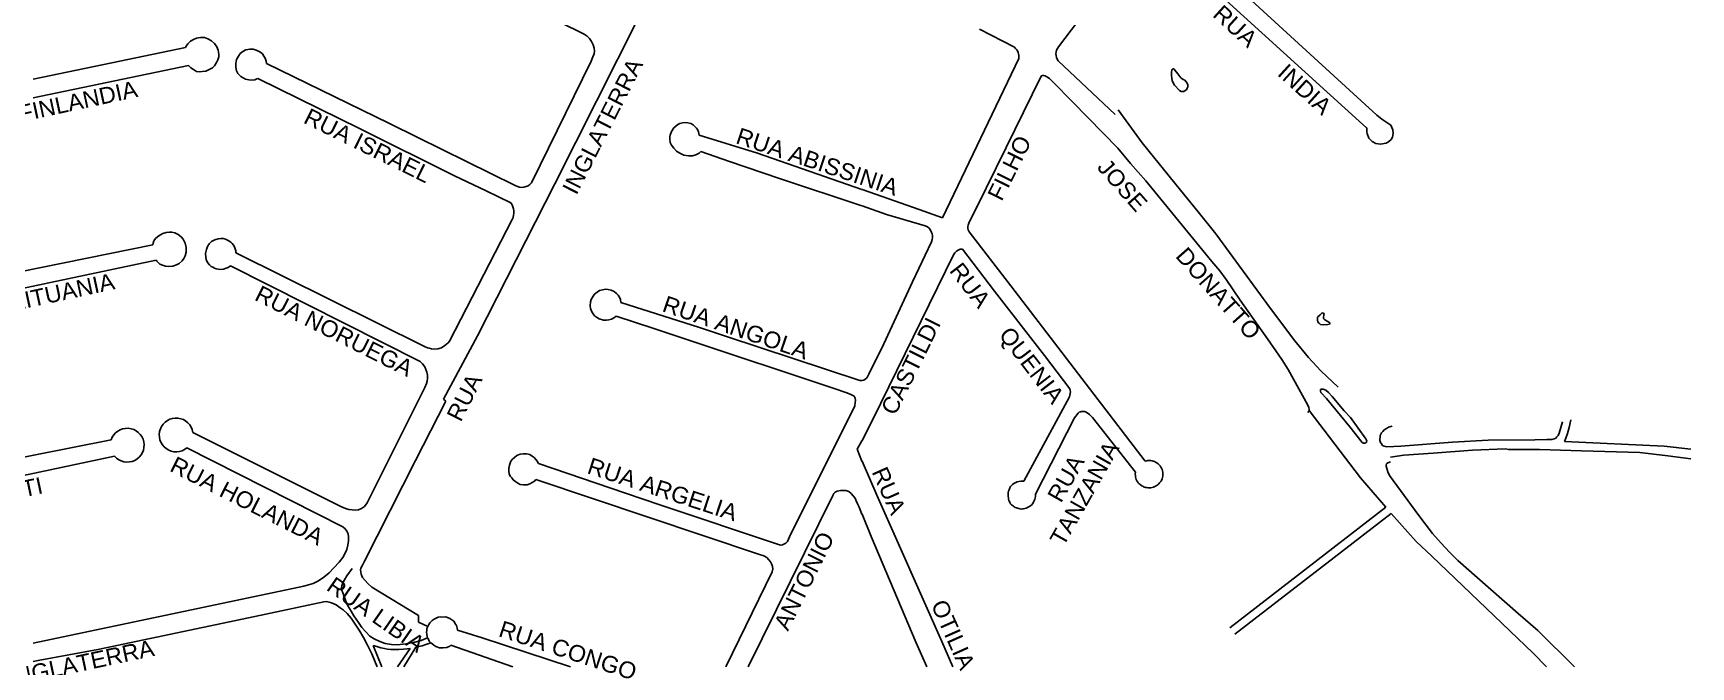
# Model space of a CAD drawing. Header units: millimetres. Extents: x 583 to 26013, y 350 to 21391.
# Drawn here: x 15091 to 16091, y 14884 to 15266 of the extents above; entities that cross this region are included whole.
import ezdxf

# ---------------------------------------------------------------- set-up
doc = ezdxf.new("R2010")
doc.units = ezdxf.units.MM
for name, color, linetype in [('105-QUADRAS_ESTRADAS', 80, 'Continuous'), ('110-CERCA_DE_ARAME', 10, 'Continuous'), ('145-', 130, 'Continuous')]:
    doc.layers.add(name, color=color, linetype=linetype)
doc.styles.add('EU', font='arial.ttf', dxfattribs={"height": 10})

msp = doc.modelspace()

# ---------------------------------------------------------------- linework, layer by layer
at = {"color": 0, "linetype": 'Continuous'}
for p, q in [((15907.10688, 14980.23974), (15812.92829, 14907.55656)), ((15910.42332, 14976.48336), (15815.98313, 14903.59829))]:
    msp.add_line(p, q, dxfattribs=at)
at = {"layer": '105-QUADRAS_ESTRADAS', "color": 0, "linetype": 'Continuous'}
for p, q in [((15901.68942, 15216.76124), (15780.22138, 15328.23464)), ((15423.61551, 15265.60241), (15327.31551, 15313.40241)), ((15781.67288, 15312.6333), (15895.53818, 15209.20394)), ((15456.41551, 15275.60241), (15405.91551, 15175.30241)), ((15184.51551, 15259.90241), (15183.51551, 15258.50241)), ((15186.11551, 15261.40241), (15184.51551, 15259.90241)), ((15187.81551, 15262.50241), (15186.11551, 15261.40241)), ((15189.61551, 15263.30241), (15187.81551, 15262.50241)), ((15192.11551, 15263.70241), (15189.61551, 15263.30241)), ((15194.51551, 15263.60241), (15192.11551, 15263.70241)), ((15196.51551, 15262.90241), (15194.51551, 15263.60241)), ((15198.71551, 15261.60241), (15196.51551, 15262.90241)), ((15200.61551, 15260.00241), (15198.71551, 15261.60241)), ((15201.91551, 15258.10241), (15200.61551, 15260.00241)), ((15425.41551, 15264.50241), (15423.61551, 15265.60241)), ((15426.71551, 15263.00241), (15425.41551, 15264.50241)), ((15427.91551, 15261.30241), (15426.71551, 15263.00241)), ((15429.01551, 15259.20241), (15427.91551, 15261.30241)), ((15683.04376, 15257.79041), (15662.11551, 15268.70241)), ((15143.51551, 15249.30241), (15091.21551, 15238.50241)), ((15183.01551, 15257.60241), (15143.51551, 15249.30241)), ((15183.51551, 15258.50241), (15183.01551, 15257.60241)), ((15202.61551, 15250.10241), (15201.81551, 15248.50241)), ((15202.71551, 15256.00241), (15201.91551, 15258.10241)), ((15203.11551, 15252.00241), (15202.61551, 15250.10241)), ((15203.21551, 15253.70241), (15202.71551, 15256.00241)), ((15203.21551, 15253.70241), (15203.11551, 15252.00241)), ((15213.81551, 15250.40241), (15213.41551, 15247.90241)), ((15215.01551, 15252.50241), (15213.81551, 15250.40241)), ((15216.01551, 15254.00241), (15215.01551, 15252.50241)), ((15217.61551, 15255.30241), (15216.01551, 15254.00241)), ((15219.51551, 15256.20241), (15217.61551, 15255.30241)), ((15221.91551, 15256.60241), (15219.51551, 15256.20241)), ((15223.81551, 15256.60241), (15221.91551, 15256.60241)), ((15225.71551, 15256.10241), (15223.81551, 15256.60241)), ((15227.91551, 15255.10241), (15225.71551, 15256.10241)), ((15229.41551, 15253.90241), (15227.91551, 15255.10241)), ((15230.41551, 15252.50241), (15229.41551, 15253.90241)), ((15231.21551, 15251.20241), (15230.41551, 15252.50241)), ((15231.81551, 15249.40241), (15231.21551, 15251.20241)), ((15232.01551, 15248.00241), (15231.81551, 15249.40241)), ((15427.81551, 15249.30241), (15391.71748, 15176.04896)), ((15428.81551, 15252.10241), (15427.81551, 15249.30241)), ((15429.51551, 15253.80241), (15428.81551, 15252.10241)), ((15429.51551, 15257.20241), (15429.01551, 15259.20241)), ((15429.71551, 15255.60241), (15429.51551, 15257.20241)), ((15429.71551, 15255.60241), (15429.51551, 15253.80241)), ((15685.71232, 15250.92148), (15639.61551, 15154.90241)), ((15743.91551, 15217.20241), (15709.49996, 15249.59352)), ((15184.91551, 15246.70241), (15091.21551, 15227.30241)), ((15186.21551, 15245.30241), (15184.91551, 15246.70241)), ((15187.91551, 15244.30241), (15186.21551, 15245.30241)), ((15189.61551, 15243.20241), (15187.91551, 15244.30241)), ((15191.51551, 15243.00241), (15189.61551, 15243.20241)), ((15193.11551, 15243.10241), (15191.51551, 15243.00241)), ((15195.41551, 15243.40241), (15193.11551, 15243.10241)), ((15197.41551, 15244.30241), (15195.41551, 15243.40241)), ((15199.31551, 15245.40241), (15197.41551, 15244.30241)), ((15200.61551, 15246.60241), (15199.31551, 15245.40241)), ((15201.81551, 15248.50241), (15200.61551, 15246.60241)), ((15213.51551, 15245.70241), (15213.41551, 15247.90241)), ((15213.91551, 15243.60241), (15213.51551, 15245.70241)), ((15214.71551, 15242.00241), (15213.91551, 15243.60241)), ((15216.51551, 15240.20241), (15214.71551, 15242.00241)), ((15217.81551, 15239.30241), (15216.51551, 15240.20241)), ((15219.31551, 15238.50241), (15217.81551, 15239.30241)), ((15305.81551, 15211.90241), (15232.01551, 15248.00241)), ((15699.01551, 15240.00241), (15678.11551, 15197.20241)), ((15699.51551, 15240.50241), (15699.01551, 15240.00241)), ((15700.01551, 15240.80241), (15699.51551, 15240.50241)), ((15700.81551, 15240.80241), (15700.01551, 15240.80241)), ((15701.61551, 15240.60241), (15700.81551, 15240.80241)), ((15702.71551, 15240.00241), (15701.61551, 15240.60241)), ((15704.21551, 15239.00241), (15702.71551, 15240.00241)), ((15091.21551, 15238.50241), (15091.21551, 15238.50241)), ((15221.31551, 15238.20241), (15219.31551, 15238.50241)), ((15223.01551, 15237.90241), (15221.31551, 15238.20241)), ((15224.81551, 15238.20241), (15223.01551, 15237.90241)), ((15226.11551, 15238.70241), (15224.81551, 15238.20241)), ((15226.71551, 15238.90241), (15226.11551, 15238.70241)), ((15288.41551, 15208.60241), (15226.71551, 15238.90241)), ((15706.31551, 15237.00241), (15704.21551, 15239.00241)), ((15718.21551, 15224.80241), (15706.31551, 15237.00241)), ((15091.21551, 15227.30241), (15091.21551, 15227.30241)), ((15736.61551, 15206.00241), (15718.21551, 15224.80241)), ((15478.81551, 15210.20241), (15477.71551, 15209.20241)), ((15480.01551, 15211.10241), (15478.81551, 15210.20241)), ((15481.31551, 15211.80241), (15480.01551, 15211.10241)), ((15482.91551, 15212.20241), (15481.31551, 15211.80241)), ((15484.31551, 15212.30241), (15482.91551, 15212.20241)), ((15486.01551, 15212.20241), (15484.31551, 15212.30241)), ((15487.91551, 15211.70241), (15486.01551, 15212.20241)), ((15489.21551, 15210.90241), (15487.91551, 15211.70241)), ((15490.31551, 15209.90241), (15489.21551, 15210.90241)), ((15491.21551, 15209.00241), (15490.31551, 15209.90241)), ((15903.78942, 15215.1784), (15901.68942, 15216.76124)), ((15904.79072, 15214.38655), (15903.78942, 15215.1784)), ((15910.11419, 15210.76828), (15904.79072, 15214.38655)), ((15911.40388, 15208.0154), (15910.11419, 15210.76828)), ((15345.41551, 15180.30241), (15288.41551, 15208.60241)), ((15382.01068, 15174.34428), (15323.21551, 15203.30241)), ((15475.51551, 15204.80241), (15475.31551, 15203.80241)), ((15475.31551, 15202.30241), (15475.31551, 15203.80241)), ((15475.51551, 15200.40241), (15475.31551, 15202.30241)), ((15476.21551, 15206.90241), (15475.51551, 15204.80241)), ((15476.21551, 15198.80241), (15475.51551, 15200.40241)), ((15477.71551, 15209.20241), (15476.21551, 15206.90241)), ((15491.81551, 15208.10241), (15491.21551, 15209.00241)), ((15492.41551, 15206.80241), (15491.81551, 15208.10241)), ((15492.81551, 15205.80241), (15492.41551, 15206.80241)), ((15492.91551, 15204.80241), (15492.81551, 15205.80241)), ((15528.11551, 15193.80241), (15492.91551, 15204.80241)), ((15745.41551, 15196.80241), (15736.61551, 15206.00241)), ((15783.31551, 15171.50241), (15760.11551, 15200.10241)), ((15895.53818, 15209.20394), (15895.60015, 15209.14765)), ((15895.60015, 15209.14765), (15895.57314, 15208.02279)), ((15895.57314, 15208.02279), (15895.73018, 15206.51993)), ((15895.73018, 15206.51993), (15895.80617, 15205.79271)), ((15895.80617, 15205.79271), (15896.89902, 15202.88567)), ((15896.89902, 15202.88567), (15898.84588, 15200.87768)), ((15898.84588, 15200.87768), (15901.06676, 15199.71695)), ((15901.06676, 15199.71695), (15903.88432, 15199.24775)), ((15903.88432, 15199.24775), (15907.26092, 15199.92331)), ((15907.26092, 15199.92331), (15908.6913, 15200.71953)), ((15908.6913, 15200.71953), (15910.26402, 15202.1745)), ((15910.26402, 15202.1745), (15911.14976, 15203.57574)), ((15911.14976, 15203.57574), (15911.52564, 15205.70388)), ((15911.52564, 15205.70388), (15911.40388, 15208.0154)), ((15477.61551, 15196.80241), (15476.21551, 15198.80241)), ((15479.21551, 15195.00241), (15477.61551, 15196.80241)), ((15481.21551, 15193.80241), (15479.21551, 15195.00241)), ((15483.61551, 15192.70241), (15481.21551, 15193.80241)), ((15486.41551, 15192.20241), (15483.61551, 15192.70241)), ((15488.91551, 15192.20241), (15486.41551, 15192.20241)), ((15490.81551, 15192.80241), (15488.91551, 15192.20241)), ((15492.91551, 15193.80241), (15490.81551, 15192.80241)), ((15494.01551, 15194.80241), (15492.91551, 15193.80241)), ((15511.11551, 15188.80241), (15494.01551, 15194.80241)), ((15678.11551, 15197.20241), (15666.11551, 15172.80241)), ((15753.11551, 15187.70241), (15745.41551, 15196.80241)), ((15364.51551, 15171.20241), (15345.41551, 15180.30241)), ((15541.41551, 15178.50241), (15511.11551, 15188.80241)), ((15762.31551, 15177.10241), (15753.11551, 15187.70241)), ((15405.91551, 15175.30241), (15359.11551, 15083.70241)), ((15379.31551, 15163.90241), (15364.51551, 15171.20241)), ((15591.11551, 15162.20241), (15541.41551, 15178.50241)), ((15603.21551, 15167.70241), (15591.21551, 15171.90241)), ((15802.11551, 15128.60241), (15762.31551, 15177.10241)), ((15794.01551, 15158.40241), (15783.31551, 15171.50241)), ((15591.21551, 15162.20241), (15591.21551, 15162.20241)), ((15606.01551, 15156.80241), (15591.21551, 15162.20241)), ((15625.61551, 15159.90241), (15603.21551, 15167.70241)), ((15639.61551, 15154.90241), (15625.61551, 15159.90241)), ((15380.11551, 15153.90241), (15342.21551, 15080.40241)), ((15629.21551, 15150.00241), (15606.01551, 15156.80241)), ((15630.61551, 15149.50241), (15629.21551, 15150.00241)), ((15631.61551, 15148.70241), (15630.61551, 15149.50241)), ((15804.61551, 15145.20241), (15794.01551, 15158.40241)), ((15163.51551, 15139.60241), (15163.41551, 15138.60241)), ((15164.01551, 15140.90241), (15163.51551, 15139.60241)), ((15165.01551, 15142.30241), (15164.01551, 15140.90241)), ((15166.21551, 15143.50241), (15165.01551, 15142.30241)), ((15167.51551, 15144.50241), (15166.21551, 15143.50241)), ((15169.31551, 15145.40241), (15167.51551, 15144.50241)), ((15171.41551, 15146.10241), (15169.31551, 15145.40241)), ((15173.21551, 15146.20241), (15171.41551, 15146.10241)), ((15174.81551, 15146.20241), (15173.21551, 15146.20241)), ((15176.71551, 15145.80241), (15174.81551, 15146.20241)), ((15178.71551, 15144.80241), (15176.71551, 15145.80241)), ((15180.41551, 15143.50241), (15178.71551, 15144.80241)), ((15181.71551, 15142.00241), (15180.41551, 15143.50241)), ((15182.91551, 15139.60241), (15181.71551, 15142.00241)), ((15183.51551, 15137.00241), (15182.91551, 15139.60241)), ((15198.81551, 15140.50241), (15197.31551, 15139.10241)), ((15200.71551, 15141.60241), (15198.81551, 15140.50241)), ((15202.81551, 15142.10241), (15200.71551, 15141.60241)), ((15204.31551, 15142.30241), (15202.81551, 15142.10241)), ((15205.81551, 15142.30241), (15204.31551, 15142.30241)), ((15207.21551, 15141.90241), (15205.81551, 15142.30241)), ((15208.81551, 15141.20241), (15207.21551, 15141.90241)), ((15210.31551, 15140.20241), (15208.81551, 15141.20241)), ((15211.21551, 15139.30241), (15210.31551, 15140.20241)), ((15212.01551, 15138.30241), (15211.21551, 15139.30241)), ((15633.01551, 15140.40241), (15621.61551, 15116.20241)), ((15632.11551, 15148.00241), (15631.61551, 15148.70241)), ((15632.71551, 15147.00241), (15632.11551, 15148.00241)), ((15633.01551, 15146.00241), (15632.71551, 15147.00241)), ((15633.41551, 15145.20241), (15633.01551, 15146.00241)), ((15633.41551, 15141.70241), (15633.01551, 15140.40241)), ((15633.61551, 15144.10241), (15633.41551, 15145.20241)), ((15633.61551, 15142.90241), (15633.41551, 15141.70241)), ((15633.61551, 15144.10241), (15633.61551, 15142.90241)), ((15837.51551, 15100.10241), (15804.61551, 15145.20241)), ((15165.41551, 15129.40241), (14977.51551, 15089.60241)), ((15163.41551, 15138.60241), (14993.81551, 15104.30241)), ((15165.81551, 15128.70241), (15165.41551, 15129.40241)), ((15182.11551, 15130.30241), (15181.01551, 15128.90241)), ((15182.91551, 15132.00241), (15182.11551, 15130.30241)), ((15183.51551, 15134.10241), (15182.91551, 15132.00241)), ((15183.51551, 15137.00241), (15183.51551, 15134.10241)), ((15195.71551, 15135.70241), (15195.21551, 15133.40241)), ((15195.31551, 15131.10241), (15195.21551, 15133.40241)), ((15195.51551, 15129.70241), (15195.31551, 15131.10241)), ((15196.31551, 15127.90241), (15195.51551, 15129.70241)), ((15196.31551, 15137.50241), (15195.71551, 15135.70241)), ((15197.31551, 15139.10241), (15196.31551, 15137.50241)), ((15212.71551, 15137.30241), (15212.01551, 15138.30241)), ((15213.01551, 15136.20241), (15212.71551, 15137.30241)), ((15213.51551, 15135.00241), (15213.01551, 15136.20241)), ((15213.51551, 15133.80241), (15213.51551, 15135.00241)), ((15327.31551, 15077.30241), (15213.51551, 15133.80241)), ((15646.31551, 15132.60241), (15602.41551, 15043.10241)), ((15647.11551, 15133.80241), (15646.31551, 15132.60241)), ((15648.11551, 15134.70241), (15647.11551, 15133.80241)), ((15649.11551, 15135.30241), (15648.11551, 15134.70241)), ((15650.41551, 15135.90241), (15649.11551, 15135.30241)), ((15651.81551, 15136.00241), (15650.41551, 15135.90241)), ((15671.01551, 15110.70241), (15651.81551, 15136.00241)), ((15091.21551, 15124.30241), (15091.21551, 15124.30241)), ((15166.31551, 15128.10241), (15165.81551, 15128.70241)), ((15167.61551, 15126.90241), (15166.31551, 15128.10241)), ((15169.21551, 15126.30241), (15167.61551, 15126.90241)), ((15170.91551, 15125.80241), (15169.21551, 15126.30241)), ((15173.01551, 15125.60241), (15170.91551, 15125.80241)), ((15175.41551, 15125.80241), (15173.01551, 15125.60241)), ((15177.71551, 15126.50241), (15175.41551, 15125.80241)), ((15179.21551, 15127.40241), (15177.71551, 15126.50241)), ((15181.01551, 15128.90241), (15179.21551, 15127.40241)), ((15197.51551, 15126.60241), (15196.31551, 15127.90241)), ((15198.61551, 15125.50241), (15197.51551, 15126.60241)), ((15199.61551, 15125.00241), (15198.61551, 15125.50241)), ((15200.51551, 15124.40241), (15199.61551, 15125.00241)), ((15201.51551, 15124.10241), (15200.51551, 15124.40241)), ((15202.71551, 15123.80241), (15201.51551, 15124.10241)), ((15204.31551, 15123.70241), (15202.71551, 15123.80241)), ((15205.91551, 15123.90241), (15204.31551, 15123.70241)), ((15207.51551, 15124.40241), (15205.91551, 15123.90241)), ((15208.81551, 15124.80241), (15207.51551, 15124.40241)), ((15210.21551, 15125.90241), (15208.81551, 15124.80241)), ((15324.71551, 15068.20241), (15210.21551, 15125.90241)), ((15806.91551, 15122.80241), (15802.11551, 15128.60241)), ((15810.81551, 15117.60241), (15806.91551, 15122.80241)), ((15091.21551, 15113.00241), (15091.21551, 15113.00241)), ((15431.31551, 15110.10241), (15429.81551, 15108.80241)), ((15432.81551, 15111.00241), (15431.31551, 15110.10241)), ((15434.51551, 15111.50241), (15432.81551, 15111.00241)), ((15436.71551, 15111.80241), (15434.51551, 15111.50241)), ((15438.11551, 15111.70241), (15436.71551, 15111.80241)), ((15439.81551, 15111.20241), (15438.11551, 15111.70241)), ((15441.61551, 15110.40241), (15439.81551, 15111.20241)), ((15443.11551, 15109.20241), (15441.61551, 15110.40241)), ((15762.01551, 15008.10241), (15681.01551, 15113.80241)), ((15819.31551, 15105.20241), (15810.81551, 15117.60241)), ((15427.31551, 15104.10241), (15427.21551, 15101.80241)), ((15427.41551, 15100.10241), (15427.21551, 15101.80241)), ((15427.81551, 15105.60241), (15427.31551, 15104.10241)), ((15428.11551, 15098.10241), (15427.41551, 15100.10241)), ((15428.91551, 15107.70241), (15427.81551, 15105.60241)), ((15429.81551, 15108.80241), (15428.91551, 15107.70241)), ((15444.11551, 15108.20241), (15443.11551, 15109.20241)), ((15445.01551, 15106.60241), (15444.11551, 15108.20241)), ((15445.41551, 15105.50241), (15445.01551, 15106.60241)), ((15445.71551, 15103.80241), (15445.41551, 15105.50241)), ((15493.11551, 15088.60241), (15445.71551, 15103.80241)), ((15835.81551, 15081.90241), (15819.31551, 15105.20241)), ((15852.21551, 15080.60241), (15837.51551, 15100.10241)), ((15429.01551, 15096.90241), (15428.11551, 15098.10241)), ((15429.81551, 15095.80241), (15429.01551, 15096.90241)), ((15430.91551, 15095.00241), (15429.81551, 15095.80241)), ((15432.61551, 15093.90241), (15430.91551, 15095.00241)), ((15435.21551, 15093.20241), (15432.61551, 15093.90241)), ((15437.01551, 15093.10241), (15435.21551, 15093.20241)), ((15438.51551, 15093.30241), (15437.01551, 15093.10241)), ((15440.11551, 15093.70241), (15438.51551, 15093.30241)), ((15441.91551, 15094.70241), (15440.11551, 15093.70241)), ((15442.91551, 15095.50241), (15441.91551, 15094.70241)), ((15341.51551, 15079.50241), (15339.41551, 15077.80241)), ((15342.21551, 15080.40241), (15341.51551, 15079.50241)), ((15482.41551, 15082.40241), (15465.51551, 15088.10241)), ((15576.71551, 15051.10241), (15482.41551, 15082.40241)), ((15509.41551, 15083.30241), (15493.11551, 15088.60241)), ((15589.81551, 15056.70241), (15509.41551, 15083.30241)), ((15840.71551, 15074.60241), (15835.81551, 15081.90241)), ((15860.41551, 15070.60241), (15852.21551, 15080.60241)), ((15329.11551, 15076.50241), (15327.31551, 15077.30241)), ((15330.01551, 15076.20241), (15329.11551, 15076.50241)), ((15331.51551, 15075.80241), (15330.01551, 15076.20241)), ((15333.31551, 15075.70241), (15331.51551, 15075.80241)), ((15335.31551, 15075.90241), (15333.31551, 15075.70241)), ((15337.41551, 15076.50241), (15335.31551, 15075.90241)), ((15339.41551, 15077.80241), (15337.41551, 15076.50241)), ((15604.31551, 15078.90241), (15595.21551, 15060.50241)), ((15716.41551, 15051.70241), (15701.31551, 15071.80241)), ((15844.31551, 15069.40241), (15840.71551, 15074.60241)), ((15848.11551, 15063.40241), (15844.31551, 15069.40241)), ((15867.91551, 15062.60241), (15860.41551, 15070.60241)), ((15326.11551, 15066.80241), (15324.71551, 15068.20241)), ((15327.41551, 15064.90241), (15326.11551, 15066.80241)), ((15328.11551, 15063.40241), (15327.41551, 15064.90241)), ((15328.71551, 15061.70241), (15328.11551, 15063.40241)), ((15329.01551, 15059.90241), (15328.71551, 15061.70241)), ((15329.01551, 15059.90241), (15329.01551, 15058.00241)), ((15595.21551, 15060.50241), (15594.51551, 15058.90241)), ((15851.51551, 15057.50241), (15848.11551, 15063.40241)), ((15878.31551, 15052.60241), (15867.91551, 15062.60241)), ((15327.41551, 15052.50241), (15292.71551, 14982.90241)), ((15328.41551, 15054.90241), (15327.41551, 15052.50241)), ((15328.81551, 15056.40241), (15328.41551, 15054.90241)), ((15329.01551, 15058.00241), (15328.81551, 15056.40241)), ((15579.01551, 15050.20241), (15576.71551, 15051.10241)), ((15581.41551, 15049.40241), (15579.01551, 15050.20241)), ((15584.01551, 15048.50241), (15581.41551, 15049.40241)), ((15591.11551, 15056.70241), (15589.81551, 15056.70241)), ((15592.21551, 15057.00241), (15591.21551, 15056.70241)), ((15591.21551, 15056.70241), (15591.21551, 15056.70241)), ((15593.01551, 15057.50241), (15592.21551, 15057.00241)), ((15593.81551, 15058.10241), (15593.01551, 15057.50241)), ((15594.51551, 15058.90241), (15593.81551, 15058.10241)), ((15716.71551, 15050.70241), (15716.41551, 15051.70241)), ((15716.91551, 15049.80241), (15716.71551, 15050.70241)), ((15716.91551, 15049.80241), (15716.71551, 15048.80241)), ((15860.11551, 15041.90241), (15851.51551, 15057.50241)), ((15867.81551, 15051.20241), (15867.61551, 15050.80241)), ((15867.71551, 15050.20241), (15867.61551, 15050.80241)), ((15868.01551, 15049.50241), (15867.71551, 15050.20241)), ((15868.31551, 15051.50241), (15867.81551, 15051.20241)), ((15871.41551, 15045.80241), (15868.01551, 15049.50241)), ((15869.41551, 15051.50241), (15868.31551, 15051.50241)), ((15870.91551, 15050.80241), (15869.41551, 15051.50241)), ((15872.51551, 15049.50241), (15870.91551, 15050.80241)), ((15874.71551, 15047.10241), (15872.51551, 15049.50241)), ((15586.81551, 15041.50241), (15547.41551, 14962.30241)), ((15586.31551, 15047.20241), (15584.01551, 15048.50241)), ((15587.11551, 15046.10241), (15586.31551, 15047.20241)), ((15587.11551, 15043.50241), (15586.81551, 15041.50241)), ((15587.31551, 15044.70241), (15587.11551, 15046.10241)), ((15587.31551, 15044.70241), (15587.11551, 15043.50241)), ((15716.21551, 15046.90241), (15688.81551, 14995.90241)), ((15716.71551, 15048.80241), (15716.21551, 15046.90241)), ((15860.61551, 15040.40241), (15860.11551, 15041.90241)), ((15860.91551, 15039.20241), (15860.61551, 15040.40241)), ((15885.41551, 15028.80241), (15871.41551, 15045.80241)), ((15882.01551, 15038.50241), (15874.71551, 15047.10241)), ((15719.41551, 15034.20241), (15695.81551, 14988.20241)), ((15721.51551, 15037.00241), (15719.41551, 15034.20241)), ((15722.21551, 15037.60241), (15721.51551, 15037.00241)), ((15722.91551, 15037.90241), (15722.21551, 15037.60241)), ((15723.61551, 15038.10241), (15722.91551, 15037.90241)), ((15724.61551, 15038.10241), (15723.61551, 15038.10241)), ((15725.41551, 15038.00241), (15724.61551, 15038.10241)), ((15725.91551, 15037.90241), (15725.41551, 15038.00241)), ((15726.91551, 15037.30241), (15725.91551, 15037.90241)), ((15728.31551, 15036.20241), (15726.91551, 15037.30241)), ((15730.21551, 15034.30241), (15728.31551, 15036.20241)), ((15756.11551, 15001.40241), (15730.21551, 15034.30241)), ((15860.61551, 15038.20241), (15860.01551, 15037.50241)), ((15860.81551, 15038.70241), (15860.61551, 15038.20241)), ((15860.91551, 15039.20241), (15860.81551, 15038.70241)), ((15891.81551, 14997.90241), (15860.81551, 15038.70241)), ((15885.81551, 15034.30241), (15882.01551, 15038.50241)), ((15895.01551, 15021.50241), (15885.81551, 15034.30241)), ((16013.61551, 15031.70241), (16011.61551, 15024.90241)), ((16018.71551, 15032.90241), (16017.71551, 15028.40241)), ((15138.21551, 15020.90241), (14940.21551, 14981.60241)), ((15276.81551, 14980.60241), (15187.51551, 15025.40241)), ((15591.11551, 15020.40241), (15588.21551, 15015.20241)), ((15591.21551, 15020.40241), (15591.21551, 15020.40241)), ((15892.81551, 15019.40241), (15885.41551, 15028.80241)), ((15893.61551, 15019.00241), (15892.81551, 15019.40241)), ((15895.41551, 15020.80241), (15895.01551, 15021.50241)), ((15895.41551, 15019.50241), (15895.11551, 15019.10241)), ((15895.61551, 15020.10241), (15895.41551, 15020.80241)), ((15895.61551, 15020.10241), (15895.41551, 15019.50241)), ((15903.61551, 15022.60241), (15903.41551, 15021.50241)), ((15903.51551, 15020.60241), (15903.41551, 15021.50241)), ((15903.81551, 15019.40241), (15903.51551, 15020.60241)), ((15903.71551, 15023.50241), (15903.61551, 15022.60241)), ((15904.01551, 15024.40241), (15903.71551, 15023.50241)), ((15904.51551, 15018.50241), (15903.81551, 15019.40241)), ((15904.41551, 15025.10241), (15904.01551, 15024.40241)), ((15905.31551, 15026.00241), (15904.41551, 15025.10241)), ((15906.21551, 15027.00241), (15905.31551, 15026.00241)), ((15907.51551, 15027.80241), (15906.21551, 15027.00241)), ((15908.81551, 15028.50241), (15907.51551, 15027.80241)), ((15910.91551, 15029.10241), (15908.81551, 15028.50241)), ((15947.31551, 15019.60241), (15916.21551, 15017.20241)), ((15968.91551, 15020.70241), (15947.31551, 15019.60241)), ((15997.01551, 15021.00241), (15968.91551, 15020.70241)), ((16004.21551, 15021.10241), (15997.01551, 15021.00241)), ((16007.21551, 15021.20241), (16004.21551, 15021.10241)), ((16008.61551, 15021.60241), (16007.21551, 15021.20241)), ((16009.61551, 15022.00241), (16008.61551, 15021.60241)), ((16010.31551, 15022.80241), (16009.61551, 15022.00241)), ((16011.01551, 15023.50241), (16010.31551, 15022.80241)), ((16011.61551, 15024.90241), (16011.01551, 15023.50241)), ((16015.71551, 15021.90241), (16014.81551, 15019.90241)), ((16075.01551, 15017.00241), (16014.81551, 15019.90241)), ((16016.61551, 15024.70241), (16015.71551, 15021.90241)), ((16017.71551, 15028.40241), (16016.61551, 15024.70241)), ((15140.21551, 15011.00241), (14936.11551, 14968.00241)), ((15091.21551, 15012.50241), (15091.21551, 15012.50241)), ((15278.01551, 14968.50241), (15183.91551, 15016.00241)), ((15381.51551, 15010.20241), (15380.31551, 15009.20241)), ((15383.01551, 15011.40241), (15381.51551, 15010.20241)), ((15384.91551, 15012.20241), (15383.01551, 15011.40241)), ((15386.81551, 15012.40241), (15384.91551, 15012.20241)), ((15388.71551, 15012.50241), (15386.81551, 15012.40241)), ((15390.71551, 15012.00241), (15388.71551, 15012.50241)), ((15392.11551, 15011.10241), (15390.71551, 15012.00241)), ((15393.41551, 15010.20241), (15392.11551, 15011.10241)), ((15394.41551, 15009.00241), (15393.41551, 15010.20241)), ((15591.11551, 15008.10241), (15588.21551, 15015.20241)), ((15894.51551, 15018.90241), (15893.61551, 15019.00241)), ((15895.11551, 15019.10241), (15894.51551, 15018.90241)), ((15905.11551, 15017.60241), (15904.51551, 15018.50241)), ((15906.21551, 15017.00241), (15905.11551, 15017.60241)), ((15907.71551, 15016.60241), (15906.21551, 15017.00241)), ((15916.21551, 15017.20241), (15907.71551, 15016.60241)), ((15917.91551, 15011.60241), (15909.91551, 15010.40241)), ((15935.71551, 15012.80241), (15917.91551, 15011.60241)), ((15959.41551, 15014.70241), (15935.71551, 15012.80241)), ((15979.21551, 15015.50241), (15959.41551, 15014.70241)), ((15981.21551, 15015.00241), (15979.21551, 15015.50241)), ((15999.81551, 15015.00241), (15981.21551, 15015.00241)), ((16025.11551, 15014.30241), (15999.81551, 15015.00241)), ((16060.31551, 15013.30241), (16025.11551, 15014.30241)), ((16077.21551, 15011.30241), (16060.31551, 15013.30241)), ((16091.11551, 15015.20241), (16075.01551, 15017.00241)), ((16091.11551, 15009.50241), (16077.21551, 15011.30241)), ((15091.21551, 15001.00241), (15091.21551, 15001.00241)), ((15321.81551, 15008.40241), (15291.01551, 14947.80241)), ((15378.41551, 15005.70241), (15378.11551, 15003.70241)), ((15378.11551, 15002.00241), (15378.11551, 15003.70241)), ((15378.31551, 15000.30241), (15378.11551, 15002.00241)), ((15379.11551, 14998.80241), (15378.31551, 15000.30241)), ((15379.31551, 15008.00241), (15378.41551, 15005.70241)), ((15380.31551, 15009.20241), (15379.31551, 15008.00241)), ((15395.11551, 15008.00241), (15394.41551, 15009.00241)), ((15395.91551, 15006.70241), (15395.11551, 15008.00241)), ((15448.41551, 14988.70241), (15395.91551, 15006.70241)), ((15591.21551, 15008.10241), (15591.21551, 15008.10241)), ((15600.01551, 14987.50241), (15591.21551, 15008.10241)), ((15756.11551, 15001.40241), (15756.01551, 15000.50241)), ((15756.11551, 14999.40241), (15756.01551, 15000.50241)), ((15756.11551, 14999.40241), (15756.11551, 14998.50241)), ((15762.91551, 15008.30241), (15762.01551, 15008.10241)), ((15763.61551, 15008.40241), (15762.91551, 15008.30241)), ((15763.61551, 15008.40241), (15765.31551, 15008.40241)), ((15766.11551, 15008.20241), (15765.31551, 15008.40241)), ((15766.81551, 15008.10241), (15766.11551, 15008.20241)), ((15767.51551, 15007.80241), (15766.81551, 15008.10241)), ((15768.21551, 15007.40241), (15767.51551, 15007.80241)), ((15768.91551, 15007.00241), (15768.21551, 15007.40241)), ((15769.71551, 15006.50241), (15768.91551, 15007.00241)), ((15770.41551, 15005.90241), (15769.71551, 15006.50241)), ((15771.01551, 15005.20241), (15770.41551, 15005.90241)), ((15771.41551, 15004.50241), (15771.01551, 15005.20241)), ((15771.81551, 15003.80241), (15771.41551, 15004.50241)), ((15772.11551, 15003.00241), (15771.81551, 15003.80241)), ((15772.31551, 15002.20241), (15772.11551, 15003.00241)), ((15772.51551, 15001.50241), (15772.31551, 15002.20241)), ((15772.61551, 15000.60241), (15772.51551, 15001.50241)), ((15772.61551, 14999.70241), (15772.51551, 14998.90241)), ((15772.61551, 14999.70241), (15772.61551, 15000.60241)), ((15907.51551, 15006.50241), (15907.31551, 15005.70241)), ((15907.41551, 15005.00241), (15907.31551, 15005.70241)), ((15908.41551, 15001.60241), (15907.41551, 15005.00241)), ((15908.31551, 15007.00241), (15907.51551, 15006.50241)), ((15909.91551, 15007.60241), (15908.31551, 15007.00241)), ((15909.41551, 14999.40241), (15908.41551, 15001.60241)), ((15927.01551, 14975.20241), (15909.41551, 14999.40241)), ((15379.81551, 14998.00241), (15379.11551, 14998.80241)), ((15380.81551, 14996.70241), (15379.81551, 14998.00241)), ((15382.31551, 14995.50241), (15380.81551, 14996.70241)), ((15383.51551, 14994.70241), (15382.31551, 14995.50241)), ((15384.91551, 14994.00241), (15383.51551, 14994.70241)), ((15387.01551, 14993.70241), (15384.91551, 14994.00241)), ((15389.21551, 14993.80241), (15387.01551, 14993.70241)), ((15390.71551, 14994.30241), (15389.21551, 14993.80241)), ((15392.11551, 14995.10241), (15390.71551, 14994.30241)), ((15393.51551, 14996.00241), (15392.11551, 14995.10241)), ((15394.31551, 14996.90241), (15393.51551, 14996.00241)), ((15529.21551, 14951.80241), (15394.31551, 14996.90241)), ((15574.91551, 14989.30241), (15574.21551, 14988.50241)), ((15576.11551, 14989.90241), (15574.91551, 14989.30241)), ((15577.11551, 14990.20241), (15576.11551, 14989.90241)), ((15578.21551, 14990.40241), (15577.11551, 14990.20241)), ((15578.21551, 14990.40241), (15581.31551, 14990.40241)), ((15583.21551, 14989.70241), (15581.31551, 14990.40241)), ((15584.61551, 14988.50241), (15583.21551, 14989.70241)), ((15679.51551, 14990.00241), (15679.31551, 14989.10241)), ((15679.81551, 14990.80241), (15679.51551, 14990.00241)), ((15680.11551, 14991.40241), (15679.81551, 14990.80241)), ((15680.41551, 14992.00241), (15680.11551, 14991.40241)), ((15680.81551, 14992.70241), (15680.41551, 14992.00241)), ((15681.31551, 14993.30241), (15680.81551, 14992.70241)), ((15681.91551, 14993.90241), (15681.31551, 14993.30241)), ((15682.71551, 14994.50241), (15681.91551, 14993.90241)), ((15683.61551, 14995.00241), (15682.71551, 14994.50241)), ((15684.71551, 14995.50241), (15683.61551, 14995.00241)), ((15685.71551, 14995.80241), (15684.71551, 14995.50241)), ((15687.01551, 14995.90241), (15685.71551, 14995.80241)), ((15688.81551, 14995.90241), (15687.01551, 14995.90241)), ((15756.31551, 14997.80241), (15756.11551, 14998.50241)), ((15756.51551, 14996.90241), (15756.31551, 14997.80241)), ((15757.01551, 14996.10241), (15756.51551, 14996.90241)), ((15757.51551, 14995.40241), (15757.01551, 14996.10241)), ((15757.81551, 14994.90241), (15757.51551, 14995.40241)), ((15758.41551, 14994.40241), (15757.81551, 14994.90241)), ((15759.01551, 14993.90241), (15758.41551, 14994.40241)), ((15759.01551, 14993.90241), (15760.01551, 14993.10241)), ((15760.51551, 14992.90241), (15760.01551, 14993.10241)), ((15761.01551, 14992.60241), (15760.51551, 14992.90241)), ((15761.61551, 14992.30241), (15761.01551, 14992.60241)), ((15762.21551, 14992.10241), (15761.61551, 14992.30241)), ((15762.91551, 14992.10241), (15762.21551, 14992.10241)), ((15763.81551, 14991.90241), (15762.91551, 14992.10241)), ((15764.61551, 14992.00241), (15763.81551, 14991.90241)), ((15765.41551, 14992.00241), (15764.61551, 14992.00241)), ((15766.21551, 14992.20241), (15765.41551, 14992.00241)), ((15766.91551, 14992.40241), (15766.21551, 14992.20241)), ((15767.81551, 14992.70241), (15766.91551, 14992.40241)), ((15768.51551, 14993.10241), (15767.81551, 14992.70241)), ((15769.21551, 14993.50241), (15768.51551, 14993.10241)), ((15769.71551, 14993.90241), (15769.21551, 14993.50241)), ((15770.21551, 14994.40241), (15769.71551, 14993.90241)), ((15770.61551, 14994.90241), (15770.21551, 14994.40241)), ((15771.01551, 14995.40241), (15770.61551, 14994.90241)), ((15771.31551, 14995.80241), (15771.01551, 14995.40241)), ((15771.61551, 14996.20241), (15771.31551, 14995.80241)), ((15771.91551, 14996.80241), (15771.61551, 14996.20241)), ((15772.11551, 14997.30241), (15771.91551, 14996.80241)), ((15772.31551, 14998.10241), (15772.11551, 14997.30241)), ((15772.51551, 14998.90241), (15772.31551, 14998.10241)), ((15907.10688, 14980.23974), (15891.81551, 14997.90241)), ((15279.61551, 14979.40241), (15276.81551, 14980.60241)), ((15281.61551, 14978.90241), (15279.61551, 14979.40241)), ((15289.31551, 14979.50241), (15287.41551, 14978.70241)), ((15291.11551, 14980.70241), (15289.31551, 14979.50241)), ((15292.71551, 14982.90241), (15291.11551, 14980.70241)), ((15469.11551, 14981.80241), (15448.41551, 14988.70241)), ((15542.01551, 14957.40241), (15469.11551, 14981.80241)), ((15573.51551, 14987.40241), (15522.51551, 14884.00241)), ((15574.21551, 14988.50241), (15573.51551, 14987.40241)), ((15585.81551, 14987.20241), (15584.61551, 14988.50241)), ((15587.01551, 14985.80241), (15585.81551, 14987.20241)), ((15587.61551, 14984.20241), (15587.01551, 14985.80241)), ((15588.51551, 14982.40241), (15587.61551, 14984.20241)), ((15589.41551, 14980.30241), (15588.51551, 14982.40241)), ((15591.11551, 14976.00241), (15589.41551, 14980.30241)), ((15639.21551, 14899.20241), (15600.01551, 14987.50241)), ((15679.31551, 14989.10241), (15679.21551, 14988.40241)), ((15679.21551, 14988.40241), (15679.21551, 14987.50241)), ((15679.31551, 14986.80241), (15679.21551, 14987.50241)), ((15679.41551, 14986.00241), (15679.31551, 14986.80241)), ((15679.51551, 14985.10241), (15679.41551, 14986.00241)), ((15679.71551, 14984.30241), (15679.51551, 14985.10241)), ((15680.01551, 14983.80241), (15679.71551, 14984.30241)), ((15680.41551, 14983.10241), (15680.01551, 14983.80241)), ((15680.81551, 14982.40241), (15680.41551, 14983.10241)), ((15681.41551, 14981.80241), (15680.81551, 14982.40241)), ((15681.91551, 14981.30241), (15681.41551, 14981.80241)), ((15682.51551, 14980.80241), (15681.91551, 14981.30241)), ((15682.91551, 14980.50241), (15682.51551, 14980.80241)), ((15683.61551, 14980.10241), (15682.91551, 14980.50241)), ((15684.31551, 14979.80241), (15683.61551, 14980.10241)), ((15685.01551, 14979.60241), (15684.31551, 14979.80241)), ((15685.71551, 14979.40241), (15685.01551, 14979.60241)), ((15686.41551, 14979.20241), (15685.71551, 14979.40241)), ((15688.61551, 14979.30241), (15687.91551, 14979.20241)), ((15689.41551, 14979.50241), (15688.61551, 14979.30241)), ((15690.21551, 14979.70241), (15689.41551, 14979.50241)), ((15691.01551, 14980.00241), (15690.21551, 14979.70241)), ((15691.71551, 14980.40241), (15691.01551, 14980.00241)), ((15692.41551, 14980.90241), (15691.71551, 14980.40241)), ((15693.31551, 14981.60241), (15692.41551, 14980.90241)), ((15694.01551, 14982.40241), (15693.31551, 14981.60241)), ((15694.51551, 14983.30241), (15694.01551, 14982.40241)), ((15695.01551, 14984.10241), (15694.51551, 14983.30241)), ((15695.41551, 14985.10241), (15695.01551, 14984.10241)), ((15695.61551, 14985.90241), (15695.41551, 14985.10241)), ((15695.71551, 14986.80241), (15695.61551, 14985.90241)), ((15695.81551, 14988.20241), (15695.71551, 14987.40241)), ((15695.71551, 14986.80241), (15695.71551, 14987.40241)), ((15283.61551, 14978.60241), (15281.61551, 14978.90241)), ((15285.41551, 14978.40241), (15283.61551, 14978.60241)), ((15287.41551, 14978.70241), (15285.41551, 14978.40241)), ((15591.21551, 14976.00241), (15591.21551, 14976.00241)), ((15596.71551, 14962.60241), (15591.21551, 14976.00241)), ((15687.21551, 14979.10241), (15686.41551, 14979.20241)), ((15687.91551, 14979.20241), (15687.21551, 14979.10241)), ((15925.41551, 14959.50241), (15910.42332, 14976.48336)), ((15935.31551, 14964.50241), (15927.01551, 14975.20241)), ((15279.31551, 14967.20241), (15278.01551, 14968.50241)), ((15280.31551, 14965.80241), (15279.31551, 14967.20241)), ((15281.11551, 14964.30241), (15280.31551, 14965.80241)), ((15281.41551, 14959.90241), (15280.91551, 14957.30241)), ((15281.41551, 14962.40241), (15281.11551, 14964.30241)), ((15281.41551, 14962.40241), (15281.41551, 14959.90241)), ((15546.21551, 14959.60241), (15545.21551, 14958.60241)), ((15546.81551, 14960.90241), (15546.21551, 14959.60241)), ((15547.41551, 14962.30241), (15546.81551, 14960.90241)), ((15623.81551, 14898.40241), (15596.71551, 14962.60241)), ((15934.91551, 14950.70241), (15925.41551, 14959.50241)), ((15940.41551, 14958.60241), (15935.31551, 14964.50241)), ((15277.91551, 14949.90241), (15275.81551, 14947.20241)), ((15279.21551, 14952.20241), (15277.91551, 14949.90241)), ((15280.31551, 14954.80241), (15279.21551, 14952.20241)), ((15280.91551, 14957.30241), (15280.31551, 14954.80241)), ((15532.01551, 14950.90241), (15529.21551, 14951.80241)), ((15533.71551, 14950.00241), (15532.01551, 14950.90241)), ((15535.01551, 14948.60241), (15533.71551, 14950.00241)), ((15543.11551, 14957.60241), (15542.01551, 14957.40241)), ((15544.41551, 14958.10241), (15543.11551, 14957.60241)), ((15545.21551, 14958.60241), (15544.41551, 14958.10241)), ((15995.91551, 14892.30241), (15934.91551, 14950.70241)), ((15945.51551, 14953.10241), (15940.41551, 14958.60241)), ((15950.51551, 14948.10241), (15945.51551, 14953.10241)), ((15269.71551, 14940.70241), (15266.51551, 14938.10241)), ((15272.61551, 14943.70241), (15269.71551, 14940.70241)), ((15275.81551, 14947.20241), (15272.61551, 14943.70241)), ((15283.61551, 14943.20241), (15280.41551, 14938.80241)), ((15288.91551, 14943.40241), (15288.71551, 14942.50241)), ((15288.91551, 14941.10241), (15288.71551, 14942.50241)), ((15289.81551, 14945.30241), (15288.91551, 14943.40241)), ((15289.11551, 14939.80241), (15288.91551, 14941.10241)), ((15289.91551, 14937.80241), (15289.11551, 14939.80241)), ((15291.01551, 14947.80241), (15289.81551, 14945.30241)), ((15537.01551, 14941.30241), (15508.91551, 14884.00241)), ((15536.01551, 14947.30241), (15535.01551, 14948.60241)), ((15536.81551, 14945.70241), (15536.01551, 14947.30241)), ((15537.21551, 14944.40241), (15536.81551, 14945.70241)), ((15537.31551, 14943.10241), (15537.01551, 14941.30241)), ((15537.31551, 14943.10241), (15537.21551, 14944.40241)), ((15962.21551, 14937.80241), (15950.51551, 14948.10241)), ((15254.41551, 14932.60241), (15091.21551, 14898.20241)), ((15257.31551, 14933.50241), (15254.41551, 14932.60241)), ((15260.11551, 14934.30241), (15257.31551, 14933.50241)), ((15263.21551, 14935.80241), (15260.11551, 14934.30241)), ((15266.51551, 14938.10241), (15263.21551, 14935.80241)), ((15277.31551, 14932.80241), (15277.11551, 14931.80241)), ((15277.31551, 14930.20241), (15277.11551, 14931.80241)), ((15277.91551, 14934.70241), (15277.31551, 14932.80241)), ((15278.61551, 14926.90241), (15277.31551, 14930.20241)), ((15278.91551, 14936.50241), (15277.91551, 14934.70241)), ((15280.41551, 14938.80241), (15278.91551, 14936.50241)), ((15293.01551, 14934.30241), (15289.91551, 14937.80241)), ((15295.41551, 14932.10241), (15293.01551, 14934.30241)), ((15323.51551, 14914.90241), (15295.41551, 14932.10241)), ((15987.01551, 14916.20241), (15962.21551, 14937.80241)), ((15266.51551, 14923.10241), (15224.91551, 14914.40241)), ((15268.21551, 14923.30241), (15266.51551, 14923.10241)), ((15269.71551, 14923.00241), (15268.21551, 14923.30241)), ((15271.11551, 14922.50241), (15269.71551, 14923.00241)), ((15274.01551, 14921.30241), (15271.11551, 14922.50241)), ((15276.41551, 14919.60241), (15274.01551, 14921.30241)), ((15278.11551, 14918.30241), (15276.41551, 14919.60241)), ((15279.71551, 14923.50241), (15278.61551, 14926.90241)), ((15281.01551, 14920.80241), (15279.71551, 14923.50241)), ((15283.01551, 14917.50241), (15281.01551, 14920.80241)), ((15224.91551, 14914.40241), (15130.11551, 14894.50241)), ((15280.51551, 14916.20241), (15278.11551, 14918.30241)), ((15282.91551, 14913.40241), (15280.51551, 14916.20241)), ((15285.01551, 14910.40241), (15282.91551, 14913.40241)), ((15284.61551, 14914.80241), (15283.01551, 14917.50241)), ((15287.41551, 14910.70241), (15284.61551, 14914.80241)), ((15287.91551, 14906.00241), (15285.01551, 14910.40241)), ((15289.41551, 14907.70241), (15287.41551, 14910.70241)), ((15323.61551, 14911.00241), (15323.51551, 14914.90241)), ((15329.31551, 14908.30241), (15323.61551, 14911.00241)), ((15329.91551, 14909.60241), (15329.31551, 14908.30241)), ((15330.51551, 14910.50241), (15329.91551, 14909.60241)), ((15331.21551, 14911.40241), (15330.51551, 14910.50241)), ((15331.91551, 14912.00241), (15331.21551, 14911.40241)), ((15333.01551, 14912.80241), (15331.91551, 14912.00241)), ((15334.21551, 14913.30241), (15333.01551, 14912.80241)), ((15335.51551, 14913.90241), (15334.21551, 14913.30241)), ((15336.91551, 14914.10241), (15335.51551, 14913.90241)), ((15338.31551, 14914.00241), (15336.91551, 14914.10241)), ((15339.91551, 14914.10241), (15338.31551, 14914.00241)), ((15341.11551, 14913.70241), (15339.91551, 14914.10241)), ((15342.41551, 14913.20241), (15341.11551, 14913.70241)), ((15343.81551, 14912.40241), (15342.41551, 14913.20241)), ((15344.91551, 14911.50241), (15343.81551, 14912.40241)), ((15346.01551, 14909.80241), (15344.91551, 14911.50241)), ((15346.51551, 14908.90241), (15346.01551, 14909.80241)), ((15998.81551, 14905.90241), (15987.01551, 14916.20241)), ((15290.51551, 14901.60241), (15287.91551, 14906.00241)), ((15291.91551, 14905.00241), (15289.41551, 14907.70241)), ((15292.91551, 14897.10241), (15290.51551, 14901.60241)), ((15294.21551, 14902.50241), (15291.91551, 14905.00241)), ((15296.91551, 14900.80241), (15294.21551, 14902.50241)), ((15300.21551, 14899.20241), (15296.91551, 14900.80241)), ((15325.21551, 14899.90241), (15320.61551, 14898.70241)), ((15329.01551, 14901.40241), (15325.21551, 14899.90241)), ((15328.61551, 14905.90241), (15328.51551, 14904.80241)), ((15328.61551, 14903.60241), (15328.51551, 14904.80241)), ((15328.71551, 14907.10241), (15328.61551, 14905.90241)), ((15328.91551, 14902.30241), (15328.61551, 14903.60241)), ((15329.31551, 14908.30241), (15328.71551, 14907.10241)), ((15329.01551, 14901.40241), (15328.91551, 14902.30241)), ((15329.41551, 14901.00241), (15329.01551, 14901.40241)), ((15330.11551, 14899.50241), (15329.41551, 14901.00241)), ((15331.01551, 14898.40241), (15330.11551, 14899.50241)), ((15346.81551, 14908.10241), (15346.51551, 14908.90241)), ((15347.01551, 14907.30241), (15346.81551, 14908.10241)), ((15347.21551, 14906.10241), (15347.01551, 14907.30241)), ((15362.01551, 14901.40241), (15347.21551, 14906.10241)), ((15415.31551, 14884.00241), (15362.01551, 14901.40241)), ((15091.21551, 14898.20241), (15091.21551, 14898.20241)), ((15130.11551, 14894.50241), (15095.11551, 14887.90241)), ((15295.41551, 14891.90241), (15292.91551, 14897.10241)), ((15298.61551, 14884.00241), (15295.41551, 14891.90241)), ((15301.51551, 14884.00241), (15296.31551, 14896.90241)), ((15298.51551, 14896.20241), (15296.31551, 14896.90241)), ((15300.81551, 14895.50241), (15298.51551, 14896.20241)), ((15303.51551, 14898.10241), (15300.21551, 14899.20241)), ((15303.11551, 14895.00241), (15300.81551, 14895.50241)), ((15304.81551, 14894.60241), (15303.11551, 14895.00241)), ((15307.31551, 14897.50241), (15303.51551, 14898.10241)), ((15307.01551, 14894.40241), (15304.81551, 14894.60241)), ((15307.01551, 14894.40241), (15311.81551, 14894.40241)), ((15310.81551, 14897.30241), (15307.31551, 14897.50241)), ((15316.11551, 14897.80241), (15310.81551, 14897.30241)), ((15318.61551, 14895.00241), (15310.91551, 14884.00241)), ((15314.61551, 14894.60241), (15311.81551, 14894.40241)), ((15316.81551, 14894.90241), (15314.61551, 14894.60241)), ((15322.01551, 14895.90241), (15314.71551, 14884.00241)), ((15320.61551, 14898.70241), (15316.11551, 14897.80241)), ((15318.61551, 14895.00241), (15316.81551, 14894.90241)), ((15325.81551, 14896.70241), (15322.01551, 14895.90241)), ((15328.11551, 14897.40241), (15325.81551, 14896.70241)), ((15331.01551, 14898.40241), (15328.11551, 14897.40241)), ((15331.71551, 14898.00241), (15331.01551, 14898.40241)), ((15332.81551, 14897.10241), (15331.71551, 14898.00241)), ((15334.11551, 14896.20241), (15332.81551, 14897.10241)), ((15336.31551, 14895.50241), (15334.11551, 14896.20241)), ((15338.51551, 14895.40241), (15336.31551, 14895.50241)), ((15340.61551, 14895.60241), (15338.51551, 14895.40241)), ((15342.41551, 14896.50241), (15340.61551, 14895.60241)), ((15343.21551, 14897.00241), (15342.41551, 14896.50241)), ((15380.51551, 14884.00241), (15343.21551, 14897.00241)), ((15630.31551, 14884.00241), (15623.81551, 14898.40241)), ((15646.01551, 14884.00241), (15639.21551, 14899.20241)), ((16004.01551, 14884.00241), (15995.91551, 14892.30241)), ((15095.11551, 14887.90241), (15091.21551, 14887.10241)), ((15091.21551, 14887.10241), (15091.21551, 14887.10241)), ((15298.61551, 14884.00241), (15298.61551, 14884.00241)), ((15301.51551, 14884.00241), (15301.51551, 14884.00241)), ((15310.91551, 14884.00241), (15310.91551, 14884.00241)), ((15314.71551, 14884.00241), (15314.71551, 14884.00241)), ((15380.51551, 14884.00241), (15380.51551, 14884.00241)), ((15415.31551, 14884.00241), (15415.31551, 14884.00241)), ((15508.91551, 14884.00241), (15508.91551, 14884.00241)), ((15522.51551, 14884.00241), (15522.51551, 14884.00241)), ((15630.31551, 14884.00241), (15630.31551, 14884.00241)), ((15646.01551, 14884.00241), (15646.01551, 14884.00241)), ((16004.01551, 14884.00241), (16004.01551, 14884.00241))]:
    msp.add_line(p, q, dxfattribs=at)
for centre, radius, start, end in [((15678.39696, 15252.03231), 7.39922, 351.36561994, 51.09640062), ((15714.98468, 15253.72141), 6.86452, 141.01456195, 216.9657247), ((15385.90679, 15180.64765), 7.41027, 238.27982053, 321.64125308), ((15371.6252, 15158.25519), 9.54107, 332.85689565, 36.29094689), ((15177.43068, 15023.87533), 10.1998, 8.61053018, 309.47791636), ((15147.9106, 15017.709), 10.20748, 221.07347607, 161.76889643)]:
    msp.add_arc(centre, radius, start, end, dxfattribs=at)
at = {"layer": '110-CERCA_DE_ARAME', "color": 0, "linetype": 'Continuous'}
for p, q in [((15709.64885, 15258.04004), (15759.00868, 15323.34108)), ((15760.11551, 15200.10241), (15745.71551, 15220.10241)), ((15323.21551, 15203.30241), (15305.81551, 15211.90241)), ((15591.11551, 15171.90241), (15528.11551, 15193.80241)), ((15591.21551, 15171.90241), (15591.21551, 15171.90241)), ((15666.11551, 15172.80241), (15655.51551, 15151.60241)), ((15655.11551, 15150.50241), (15655.01551, 15149.60241)), ((15655.01551, 15148.50241), (15655.01551, 15149.60241)), ((15655.51551, 15151.60241), (15655.11551, 15150.50241)), ((15655.21551, 15147.60241), (15655.01551, 15148.50241)), ((15655.71551, 15146.40241), (15655.21551, 15147.60241)), ((15681.01551, 15113.80241), (15655.71551, 15146.40241)), ((15621.61551, 15116.20241), (15604.31551, 15078.90241)), ((15701.31551, 15071.80241), (15671.01551, 15110.70241)), ((15465.51551, 15088.10241), (15442.91551, 15095.50241)), ((15359.11551, 15083.70241), (15338.61551, 15045.40241)), ((15340.11551, 15044.30241), (15321.81551, 15008.40241)), ((15340.11551, 15044.30241), (15338.61551, 15045.40241)), ((15602.41551, 15043.10241), (15591.21551, 15020.40241)), ((16020.91551, 14884.00241), (15998.81551, 14905.90241)), ((16020.91551, 14884.00241), (16020.91551, 14884.00241))]:
    msp.add_line(p, q, dxfattribs=at)
at = {"layer": '145-', "color": 0, "linetype": 'Continuous'}
for p, q in [((15777.91551, 15242.70241), (15777.81551, 15240.80241)), ((15778.01551, 15239.20241), (15777.81551, 15240.80241)), ((15778.01551, 15244.00241), (15777.91551, 15242.70241)), ((15778.31551, 15244.40241), (15778.01551, 15244.00241)), ((15778.71551, 15244.70241), (15778.31551, 15244.40241)), ((15779.21551, 15244.70241), (15778.71551, 15244.70241)), ((15779.51551, 15244.60241), (15779.21551, 15244.70241)), ((15779.91551, 15244.00241), (15779.51551, 15244.60241)), ((15781.71551, 15241.70241), (15779.91551, 15244.00241)), ((15783.51551, 15239.30241), (15781.71551, 15241.70241)), ((15784.91551, 15238.30241), (15783.51551, 15239.30241)), ((15778.31551, 15237.70241), (15778.01551, 15239.20241)), ((15778.81551, 15236.40241), (15778.31551, 15237.70241)), ((15779.71551, 15235.00241), (15778.81551, 15236.40241)), ((15782.61551, 15231.60241), (15779.71551, 15235.00241)), ((15783.71551, 15231.10241), (15782.61551, 15231.60241)), ((15784.41551, 15231.00241), (15783.71551, 15231.10241)), ((15785.31551, 15231.10241), (15784.41551, 15231.00241)), ((15785.91551, 15237.90241), (15784.91551, 15238.30241)), ((15786.11551, 15231.60241), (15785.31551, 15231.10241)), ((15786.71551, 15237.00241), (15785.91551, 15237.90241)), ((15786.81551, 15232.10241), (15786.11551, 15231.60241)), ((15787.21551, 15236.20241), (15786.71551, 15237.00241)), ((15787.21551, 15233.10241), (15786.81551, 15232.10241)), ((15787.61551, 15235.20241), (15787.21551, 15236.20241)), ((15787.61551, 15234.00241), (15787.21551, 15233.10241)), ((15787.61551, 15235.20241), (15787.61551, 15234.00241)), ((15865.91551, 15094.90241), (15865.81551, 15094.10241)), ((15865.91551, 15093.10241), (15865.81551, 15094.10241)), ((15867.41551, 15096.40241), (15865.91551, 15094.90241)), ((15866.11551, 15092.20241), (15865.91551, 15093.10241)), ((15866.51551, 15091.50241), (15866.11551, 15092.20241)), ((15867.11551, 15091.10241), (15866.51551, 15091.50241)), ((15867.81551, 15090.50241), (15867.11551, 15091.10241)), ((15868.51551, 15097.30241), (15867.41551, 15096.40241)), ((15869.41551, 15090.30241), (15867.81551, 15090.50241)), ((15869.01551, 15097.50241), (15868.51551, 15097.30241)), ((15869.51551, 15097.30241), (15869.01551, 15097.50241)), ((15872.11551, 15090.50241), (15869.41551, 15090.30241)), ((15869.91551, 15096.80241), (15869.51551, 15097.30241)), ((15869.81551, 15096.10241), (15869.61551, 15094.90241)), ((15869.61551, 15094.90241), (15869.61551, 15094.40241)), ((15869.81551, 15093.90241), (15869.61551, 15094.40241)), ((15869.91551, 15096.80241), (15869.81551, 15096.10241)), ((15870.31551, 15093.40241), (15869.81551, 15093.90241)), ((15871.81551, 15092.60241), (15870.31551, 15093.40241)), ((15872.71551, 15091.90241), (15871.81551, 15092.60241)), ((15873.11551, 15090.80241), (15872.11551, 15090.50241)), ((15873.41551, 15091.50241), (15872.71551, 15091.90241)), ((15873.41551, 15091.20241), (15873.11551, 15090.80241)), ((15873.41551, 15091.50241), (15873.41551, 15091.20241))]:
    msp.add_line(p, q, dxfattribs=at)

# ---------------------------------------------------------------- texts
at = {"color": 0, "linetype": 'Continuous', "lineweight": 30, "style": 'EU'}
for s, rotation, p in [('RUA      INDIA', 317.75473607, (15802.06027, 15276.74659)), ('              RUA                                INGLATERRA', 63.00577458, (15324.39843, 14982.75895)), ('RUA FINLANDIA', 12.1892, (15050.88263, 15205.5313)), ('RUA ISRAEL', 333.62672799, (15253.60122, 15212.46131)), ('          RUA                ANTONIO                     CASTILDI                     FILHO', 63.5603801, (15488.41171, 14788.34904)), ('RUA ABISSINIA', 341.62601039, (15514.35216, 15200.02627)), ('RUA LITUANIA', 12.16015267, (15046.97987, 15091.65766)), ('RUA     QUENIA', 307.57732392, (15643.41237, 15122.88299)), ('RUA NORUEGA', 333.19419587, (15224.05978, 15105.59126)), ('RUA ANGOLA', 341.29554637, (15469.98882, 15098.64787)), ('RUA HOLANDA', 333.19419587, (15172.88207, 15002.40606)), ('RUA ARGELIA', 341.86926312, (15424.69518, 15000.95102)), ('RUA', 60.52069714, (15711.16724, 14982.33513)), (' TANZANIA', 60.52069714, (15710.77721, 14952.69297)), ('RUA               OTILIA               IANSEI', 294.04669254, (15596.8162, 15001.65983)), ('RUA TAITI', 11.9953292, (15031.68972, 14974.77003)), ('RUA LIBIA', 325.11556698, (15267.42724, 14930.70533)), ('RUA CONGO', 341.8432688, (15371.27247, 14902.56243)), ('RUA INGLATERRA', 12.03017255, (15044.95714, 14865.14704))]:
    msp.add_text(s, height=10, rotation=rotation, dxfattribs=at).set_placement(p)
at = {"color": 0, "linetype": 'Continuous', "lineweight": 20, "style": 'EU'}
msp.add_text('JOSE         DONATTO', height=10, rotation=311.51273736, dxfattribs=at).set_placement((15732.43678, 15184.98443))

doc.saveas('drawing.dxf')
